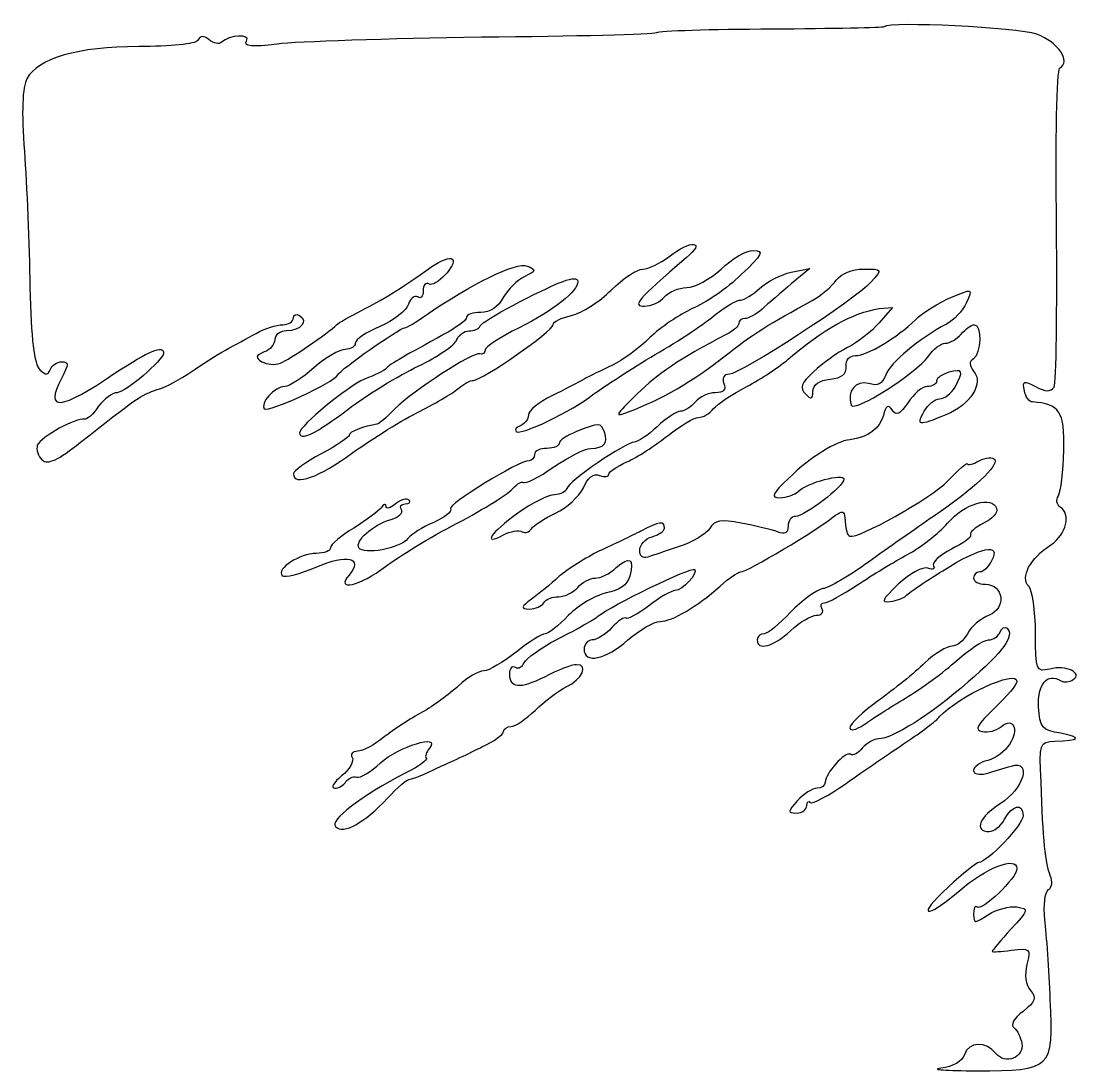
# Model space of a CAD drawing. Extents: x 0 to 69.4, y 0 to 30.3.
# Drawn here: x 63.455 to 66.437, y 8.65 to 11.598 of the extents above; entities that cross this region are included whole.
import ezdxf

# ---------------------------------------------------------------- set-up
doc = ezdxf.new("R2010")
doc.units = 0
doc.header["$MEASUREMENT"] = 0
doc.layers.get('0').update_dxf_attribs({"linetype": 'CONTINUOUS'})

msp = doc.modelspace()

# ---------------------------------------------------------------- linework, layer by layer
at = {"color": 0, "linetype": 'CONTINUOUS'}
for p, q in [((65.8767, 11.582), (65.8767, 11.582)), ((65.6163, 10.8928), (65.6683, 10.9033)), ((65.6683, 10.9033), (65.6163, 10.8599)), ((65.8628, 10.7904), (65.901, 10.7939)), ((65.901, 10.7939), (65.8628, 10.7505)), ((65.0139, 10.445), (65.0139, 10.445))]:
    msp.add_line(p, q, dxfattribs=at)
for points in [[(65.5625, 11.5751), (65.3906, 11.5751), (65.2447, 11.5699), (65.2378, 11.5647)], [(65.8767, 11.582), (65.8749, 11.5786), (65.7325, 11.5768), (65.5625, 11.5751)], [(66.3054, 11.5612), (66.2499, 11.5803), (65.894, 11.5976), (65.8767, 11.582)], [(63.9497, 11.5438), (63.9446, 11.5334), (63.8733, 11.5265), (63.7849, 11.5265)], [(63.9828, 11.5456), (63.9689, 11.5577), (63.9585, 11.5577), (63.9497, 11.5438)], [(64.0175, 11.5386), (64.0106, 11.5317), (63.9949, 11.5352), (63.9828, 11.5456)], [(64.0869, 11.5421), (64.1008, 11.5629), (64.0383, 11.5595), (64.0175, 11.5386)], [(64.1737, 11.5334), (64.1025, 11.5247), (64.0782, 11.5265), (64.0869, 11.5421)], [(64.7465, 11.5525), (64.4861, 11.549), (64.2275, 11.5404), (64.1737, 11.5334)], [(65.2378, 11.5647), (65.2292, 11.5612), (65.0087, 11.5543), (64.7465, 11.5525)], [(66.3696, 11.4657), (66.4026, 11.4848), (66.3661, 11.5386), (66.3054, 11.5612)], [(63.7849, 11.5265), (63.6131, 11.5265), (63.5019, 11.4935), (63.4707, 11.4362)], [(66.361, 11.0231), (66.3575, 11.2608), (66.3626, 11.4605), (66.3696, 11.4657)], [(63.4707, 11.4362), (63.4585, 11.4136), (63.455, 11.3424), (63.4638, 11.2313)], [(63.4638, 11.2313), (63.4707, 11.1393), (63.4776, 10.9675), (63.4793, 10.8512)], [(66.354, 10.57), (66.361, 10.5821), (66.3626, 10.7852), (66.361, 11.0231)], [(65.2725, 10.9362), (65.335, 10.9849), (65.3801, 10.9814), (65.3211, 10.9328)], [(65.4201, 10.9015), (65.4496, 10.931), (65.4896, 10.9536), (65.5104, 10.9536)], [(65.5104, 10.9536), (65.5417, 10.9536), (65.5364, 10.9432), (65.4757, 10.8859)], [(64.5921, 10.7731), (64.7153, 10.8581), (64.8456, 10.9224), (64.875, 10.9102)], [(64.665, 10.9293), (64.6806, 10.9154), (64.6164, 10.8477), (64.599, 10.8599)], [(64.6076, 10.9085), (64.6337, 10.9258), (64.6581, 10.9362), (64.665, 10.9293)], [(65.3211, 10.9328), (65.1824, 10.813), (65.1685, 10.7974), (65.2049, 10.7974)], [(65.1997, 10.9015), (65.2153, 10.9015), (65.2482, 10.9172), (65.2725, 10.9362)], [(64.4097, 10.7852), (64.4688, 10.8147), (64.5139, 10.8425), (64.6076, 10.9085)], [(64.875, 10.9102), (64.9011, 10.8998), (64.9011, 10.8963), (64.8681, 10.8807)], [(65.1111, 10.8425), (65.1442, 10.8755), (65.184, 10.9015), (65.1997, 10.9015)], [(65.3229, 10.8494), (65.3454, 10.8494), (65.3889, 10.8737), (65.4201, 10.9015)], [(65.4757, 10.8859), (65.4375, 10.8477), (65.375, 10.806), (65.3385, 10.7904)], [(65.5278, 10.8477), (65.5486, 10.8668), (65.5885, 10.8859), (65.6163, 10.8928)], [(65.7429, 10.8703), (65.7568, 10.8894), (65.7864, 10.9015), (65.8193, 10.9015)], [(65.8193, 10.9015), (65.8732, 10.9015), (65.8732, 10.9015), (65.8401, 10.8651)], [(64.599, 10.8599), (64.5903, 10.8651), (64.5833, 10.8564), (64.5833, 10.8408)], [(64.7431, 10.7418), (64.7483, 10.7557), (64.9097, 10.8425), (64.9757, 10.8668)], [(64.8681, 10.8807), (64.8472, 10.8703), (64.8212, 10.8442), (64.8074, 10.8217)], [(65.0174, 10.8668), (65.0174, 10.839), (64.9514, 10.7869), (64.8525, 10.7366)], [(64.9757, 10.8668), (65.0018, 10.8772), (65.0174, 10.8772), (65.0174, 10.8668)], [(65.8401, 10.8651), (65.795, 10.8147), (65.4739, 10.6064), (65.4426, 10.6064)], [(65.6163, 10.8599), (65.5885, 10.8356), (65.5503, 10.8043), (65.5347, 10.7887)], [(65.6753, 10.813), (65.6996, 10.8269), (65.7308, 10.8529), (65.7429, 10.8703)], [(63.4793, 10.8512), (63.4828, 10.7053), (63.4915, 10.6342), (63.5071, 10.6186)], [(64.5678, 10.8234), (64.559, 10.8286), (64.5469, 10.8182), (64.5417, 10.8026)], [(64.5833, 10.8408), (64.5833, 10.8251), (64.5764, 10.8165), (64.5678, 10.8234)], [(65, 10.7713), (65.0278, 10.7783), (65.0782, 10.8095), (65.1111, 10.8425)], [(65.2604, 10.8234), (65.2725, 10.8373), (65.3003, 10.8494), (65.3229, 10.8494)], [(65.4739, 10.8147), (65.4843, 10.8147), (65.5086, 10.8303), (65.5278, 10.8477)], [(66.0642, 10.8217), (66.1267, 10.8477), (66.1267, 10.8477), (66.1075, 10.806)], [(64.5417, 10.8026), (64.5365, 10.7852), (64.5, 10.7574), (64.4618, 10.7401)], [(64.8074, 10.8217), (64.7951, 10.7956), (64.7708, 10.78), (64.7449, 10.78)], [(65.2049, 10.7974), (65.2239, 10.7974), (65.2482, 10.8095), (65.2604, 10.8234)], [(65.4044, 10.7748), (65.4322, 10.7956), (65.4635, 10.8147), (65.4739, 10.8147)], [(65.4271, 10.655), (65.5086, 10.7192), (65.5556, 10.7487), (65.6753, 10.813)], [(65.9651, 10.7592), (65.986, 10.78), (66.0311, 10.8078), (66.0642, 10.8217)], [(66.1075, 10.806), (66.0989, 10.7852), (66.0728, 10.7574), (66.0519, 10.747)], [(64.2362, 10.7713), (64.2622, 10.7557), (64.2397, 10.7279), (64.1997, 10.7279)], [(64.2189, 10.7644), (64.2189, 10.7731), (64.2275, 10.7765), (64.2362, 10.7713)], [(64.3403, 10.7453), (64.3456, 10.7505), (64.3768, 10.7678), (64.4097, 10.7852)], [(64.5313, 10.7366), (64.5365, 10.7366), (64.5643, 10.7522), (64.5921, 10.7731)], [(64.7449, 10.78), (64.7222, 10.78), (64.7049, 10.7731), (64.7049, 10.7661)], [(64.9479, 10.7453), (64.9479, 10.754), (64.9706, 10.7644), (65, 10.7713)], [(65.3385, 10.7904), (65.3038, 10.7748), (65.25, 10.7383), (65.2188, 10.7088)], [(65.2343, 10.6619), (65.3021, 10.7001), (65.3785, 10.7522), (65.4044, 10.7748)], [(65.5347, 10.7887), (65.5174, 10.7748), (65.4965, 10.7626), (65.4861, 10.7626)], [(65.6076, 10.6481), (65.7047, 10.7314), (65.7899, 10.78), (65.8628, 10.7904)], [(64.1147, 10.721), (64.139, 10.7349), (64.1719, 10.7453), (64.1893, 10.7453)], [(64.1824, 10.6377), (64.2067, 10.6464), (64.316, 10.721), (64.3403, 10.7453)], [(64.1893, 10.7453), (64.205, 10.7453), (64.2189, 10.754), (64.2189, 10.7644)], [(64.4618, 10.7401), (64.4236, 10.7244), (64.3924, 10.7036), (64.3924, 10.6932)], [(64.7049, 10.7661), (64.7049, 10.7574), (64.6754, 10.7366), (64.6407, 10.7175)], [(64.7118, 10.7279), (64.7257, 10.7279), (64.7396, 10.7331), (64.7431, 10.7418)], [(64.724, 10.5891), (64.7483, 10.5891), (64.9479, 10.7279), (64.9479, 10.7453)], [(65.4688, 10.7487), (65.4688, 10.7418), (65.4549, 10.7279), (65.4357, 10.7192)], [(65.4861, 10.7626), (65.4774, 10.7626), (65.4688, 10.7574), (65.4688, 10.7487)], [(65.8628, 10.7505), (65.8419, 10.7262), (65.8019, 10.6949), (65.7742, 10.681)], [(65.7968, 10.6585), (65.8297, 10.6585), (65.9131, 10.7088), (65.9651, 10.7592)], [(66.0519, 10.747), (65.9756, 10.7071), (65.894, 10.6377), (65.8818, 10.6047)], [(66.0936, 10.7192), (66.1058, 10.7331), (66.1214, 10.7453), (66.1301, 10.7453)], [(66.1301, 10.7453), (66.1526, 10.7453), (66.1492, 10.6637), (66.1283, 10.6498)], [(64.0279, 10.6741), (64.0522, 10.6862), (64.0904, 10.7088), (64.1147, 10.721)], [(64.1997, 10.7279), (64.1824, 10.7279), (64.1668, 10.7175), (64.1668, 10.7036)], [(64.3438, 10.6047), (64.349, 10.6186), (64.5174, 10.7366), (64.5313, 10.7366)], [(64.6407, 10.7175), (64.5382, 10.6619), (64.4879, 10.6342), (64.4792, 10.6221)], [(64.6771, 10.7019), (64.6824, 10.7158), (64.6979, 10.7279), (64.7118, 10.7279)], [(64.8525, 10.7366), (64.8004, 10.7106), (64.7569, 10.6828), (64.7569, 10.6741)], [(65.2188, 10.7088), (65.1893, 10.6793), (65.1424, 10.6446), (65.1129, 10.6308)], [(65.4357, 10.7192), (65.2951, 10.6446), (65.2447, 10.6099), (65.184, 10.5509)], [(66.0485, 10.6932), (66.0624, 10.6932), (66.0815, 10.7053), (66.0936, 10.7192)], [(63.7189, 10.6099), (63.8143, 10.6724), (63.8543, 10.6897), (63.8543, 10.6654)], [(64.1668, 10.7036), (64.1668, 10.6897), (64.1529, 10.6741), (64.1372, 10.6689)], [(64.3924, 10.6932), (64.3924, 10.6845), (64.3803, 10.6758), (64.3646, 10.6758)], [(64.5694, 10.629), (64.6233, 10.655), (64.6719, 10.688), (64.6771, 10.7019)], [(65.7742, 10.681), (65.7464, 10.6672), (65.7031, 10.636), (65.6788, 10.6134)], [(66.0017, 10.6567), (66.0156, 10.6776), (66.0364, 10.6932), (66.0485, 10.6932)], [(63.8543, 10.6654), (63.8543, 10.6464), (63.7467, 10.5544), (63.7242, 10.5544)], [(63.9324, 10.6134), (63.9601, 10.6325), (64.0036, 10.6602), (64.0279, 10.6741)], [(64.1372, 10.6689), (64.1129, 10.6585), (64.1112, 10.6533), (64.1303, 10.6412)], [(64.3646, 10.6758), (64.349, 10.6758), (64.309, 10.6533), (64.2761, 10.6238)], [(64.7431, 10.6637), (64.7222, 10.6689), (64.5574, 10.5613), (64.5035, 10.5092)], [(64.7569, 10.6741), (64.7569, 10.6654), (64.75, 10.6602), (64.7431, 10.6637)], [(65.0625, 10.5509), (65.0903, 10.5717), (65.1685, 10.6221), (65.2343, 10.6619)], [(65.1597, 10.5005), (65.2517, 10.5353), (65.3419, 10.5873), (65.4271, 10.655)], [(65.4913, 10.5717), (65.5313, 10.5926), (65.5833, 10.6273), (65.6076, 10.6481)], [(65.7707, 10.629), (65.769, 10.6464), (65.7794, 10.6585), (65.7968, 10.6585)], [(65.7846, 10.5196), (65.7915, 10.4971), (65.9669, 10.6082), (66.0017, 10.6567)], [(66.1283, 10.6498), (66.1144, 10.6412), (66.1163, 10.6308), (66.1283, 10.6151)], [(63.5071, 10.6186), (63.5244, 10.603), (63.5297, 10.603), (63.5367, 10.6203)], [(63.5367, 10.6203), (63.5418, 10.6308), (63.5557, 10.6412), (63.5679, 10.6412)], [(63.5679, 10.6412), (63.5888, 10.6412), (63.5888, 10.6342), (63.5679, 10.5943)], [(64.1303, 10.6412), (64.1442, 10.6342), (64.1668, 10.6308), (64.1824, 10.6377)], [(64.2761, 10.6238), (64.2449, 10.596), (64.2067, 10.5717), (64.1946, 10.5717)], [(64.3715, 10.5075), (64.4254, 10.5474), (64.5139, 10.603), (64.5694, 10.629)], [(64.4792, 10.6221), (64.474, 10.6169), (64.4479, 10.603), (64.4185, 10.5926)], [(65.1129, 10.6308), (65.0851, 10.6186), (65.0486, 10.5995), (65.0347, 10.5926)], [(65.7256, 10.5926), (65.7586, 10.596), (65.7725, 10.6064), (65.7707, 10.629)], [(66.0763, 10.57), (66.1006, 10.6169), (66.0989, 10.6221), (66.0589, 10.6117)], [(63.5679, 10.5943), (63.5193, 10.5005), (63.5644, 10.504), (63.7189, 10.6099)], [(63.8369, 10.563), (63.8612, 10.57), (63.9029, 10.5926), (63.9324, 10.6134)], [(64.1372, 10.5092), (64.1476, 10.4971), (64.3351, 10.5839), (64.3438, 10.6047)], [(64.4185, 10.5926), (64.3699, 10.5717), (64.2362, 10.4606), (64.2362, 10.4415)], [(64.684, 10.5683), (64.6962, 10.5787), (64.7153, 10.5891), (64.724, 10.5891)], [(65.0347, 10.5926), (65.0208, 10.5839), (64.9792, 10.563), (64.9444, 10.5457)], [(65.4426, 10.6064), (65.4271, 10.6064), (65.4218, 10.596), (65.4271, 10.5804)], [(65.6788, 10.6134), (65.644, 10.5804), (65.6389, 10.5683), (65.6563, 10.5509)], [(65.6771, 10.5578), (65.6771, 10.5769), (65.6943, 10.5891), (65.7256, 10.5926)], [(65.8332, 10.5804), (65.7985, 10.5908), (65.7707, 10.5578), (65.7846, 10.5196)], [(65.8818, 10.6047), (65.8714, 10.5787), (65.8593, 10.5717), (65.8332, 10.5804)], [(66.0589, 10.6117), (66.0399, 10.6064), (66.0242, 10.596), (66.0242, 10.5873)], [(66.1283, 10.6151), (66.1578, 10.5804), (66.1197, 10.5214), (66.0503, 10.4919)], [(66.2707, 10.5596), (66.2654, 10.5873), (66.2689, 10.5891), (66.3019, 10.5717)], [(63.6217, 10.4155), (63.771, 10.5335), (63.7918, 10.5492), (63.8369, 10.563)], [(64.1946, 10.5717), (64.1668, 10.5717), (64.1233, 10.5231), (64.1372, 10.5092)], [(64.5747, 10.5023), (64.6215, 10.5266), (64.6719, 10.5561), (64.684, 10.5683)], [(65.3975, 10.5092), (65.4097, 10.5231), (65.4514, 10.5509), (65.4913, 10.5717)], [(65.4271, 10.5804), (65.434, 10.563), (65.4271, 10.5544), (65.4028, 10.5544)], [(65.6563, 10.5509), (65.6718, 10.5353), (65.6771, 10.5353), (65.6771, 10.5578)], [(65.9982, 10.5717), (65.9843, 10.5717), (65.96, 10.5509), (65.9443, 10.5266)], [(66.0242, 10.5873), (66.0242, 10.5787), (66.0121, 10.5717), (65.9982, 10.5717)], [(66.0329, 10.537), (66.0468, 10.537), (66.0658, 10.5526), (66.0763, 10.57)], [(66.2932, 10.5283), (66.2846, 10.5283), (66.2742, 10.5422), (66.2707, 10.5596)], [(66.3019, 10.5717), (66.3314, 10.5561), (66.3436, 10.5561), (66.354, 10.57)], [(63.7242, 10.5544), (63.7103, 10.5544), (63.6876, 10.537), (63.6721, 10.5162)], [(64.8438, 10.445), (64.856, 10.4328), (65.0018, 10.5023), (65.0625, 10.5509)], [(64.9444, 10.5457), (64.9081, 10.5283), (64.8785, 10.504), (64.8785, 10.4919)], [(65.184, 10.5509), (65.1215, 10.4901), (65.1181, 10.4849), (65.1597, 10.5005)], [(65.3472, 10.5283), (65.335, 10.5144), (65.316, 10.5023), (65.3056, 10.5023)], [(65.4028, 10.5544), (65.3836, 10.5544), (65.3593, 10.5422), (65.3472, 10.5283)], [(65.9894, 10.5023), (65.9999, 10.5214), (66.019, 10.537), (66.0329, 10.537)], [(66.3818, 10.3929), (66.3835, 10.5023), (66.3696, 10.5231), (66.2932, 10.5283)], [(63.6721, 10.5162), (63.6582, 10.4936), (63.639, 10.478), (63.6321, 10.4797)], [(64.2362, 10.4415), (64.2362, 10.4172), (64.2831, 10.4398), (64.3715, 10.5075)], [(64.3854, 10.386), (64.4428, 10.4259), (64.5261, 10.4797), (64.5747, 10.5023)], [(64.5035, 10.5092), (64.481, 10.4849), (64.4583, 10.4658), (64.4532, 10.4658)], [(65.3056, 10.5023), (65.2951, 10.5023), (65.2656, 10.4832), (65.2396, 10.4589)], [(65.3558, 10.4849), (65.3681, 10.4849), (65.3871, 10.4953), (65.3975, 10.5092)], [(65.8992, 10.5058), (65.8888, 10.5231), (65.8818, 10.5179), (65.8749, 10.4901)], [(65.9443, 10.5266), (65.9218, 10.4936), (65.9114, 10.4884), (65.8992, 10.5058)], [(66.0503, 10.4919), (65.9721, 10.4606), (65.9669, 10.4606), (65.9894, 10.5023)], [(63.6321, 10.4797), (63.6096, 10.4849), (63.5106, 10.4311), (63.5001, 10.4068)], [(64.8785, 10.4919), (64.8785, 10.4797), (64.8681, 10.4676), (64.8576, 10.4623)], [(65.0921, 10.4433), (65.0817, 10.471), (65.0782, 10.471), (65.0139, 10.445)], [(65.2708, 10.4346), (65.3056, 10.4623), (65.3438, 10.4849), (65.3558, 10.4849)], [(65.8749, 10.4901), (65.8644, 10.4537), (65.8332, 10.4294), (65.7811, 10.4224)], [(64.4532, 10.4658), (64.4185, 10.4606), (64.375, 10.445), (64.375, 10.4346)], [(64.8576, 10.4623), (64.8456, 10.4589), (64.8386, 10.4502), (64.8438, 10.445)], [(65.0139, 10.445), (64.9861, 10.4346), (64.9653, 10.4207), (64.9653, 10.412)], [(65.0539, 10.3981), (65.0903, 10.3981), (65.1042, 10.4137), (65.0921, 10.4433)], [(65.2396, 10.4589), (65.2135, 10.4346), (65.1858, 10.4155), (65.1754, 10.4155)], [(63.514, 10.3651), (63.5297, 10.3512), (63.5592, 10.3651), (63.6217, 10.4155)], [(64.375, 10.4346), (64.375, 10.4294), (64.3403, 10.4051), (64.2969, 10.3825)], [(64.9653, 10.412), (64.9653, 10.4051), (64.9497, 10.3981), (64.9306, 10.3981)], [(65.1754, 10.4155), (65.1528, 10.4155), (64.9914, 10.3061), (64.9861, 10.2853)], [(65.1546, 10.3599), (65.1824, 10.3721), (65.2343, 10.4051), (65.2708, 10.4346)], [(65.7811, 10.4224), (65.7394, 10.4172), (65.6736, 10.3755), (65.6093, 10.3148)], [(63.5001, 10.4068), (63.4967, 10.3946), (63.5019, 10.3755), (63.514, 10.3651)], [(64.2189, 10.3269), (64.2189, 10.2905), (64.2917, 10.3165), (64.3854, 10.386)], [(64.2969, 10.3825), (64.2536, 10.3599), (64.2189, 10.3339), (64.2189, 10.3269)], [(64.8958, 10.3808), (64.8958, 10.3721), (64.8889, 10.3634), (64.8803, 10.3634)], [(64.9306, 10.3981), (64.9115, 10.3981), (64.8958, 10.3912), (64.8958, 10.3808)], [(64.9497, 10.346), (64.9914, 10.3738), (65.0382, 10.3981), (65.0539, 10.3981)], [(66.3661, 10.2644), (66.3731, 10.2766), (66.38, 10.3339), (66.3818, 10.3929)], [(64.8803, 10.3634), (64.8507, 10.3634), (64.6511, 10.2401), (64.6597, 10.228)], [(65.1042, 10.3252), (65.1042, 10.3321), (65.1268, 10.3478), (65.1546, 10.3599)], [(66.1874, 10.3669), (66.1978, 10.3478), (66.1318, 10.287), (66.0156, 10.2071)], [(66.0554, 10.3061), (66.085, 10.3373), (66.111, 10.3599), (66.111, 10.3547)], [(66.111, 10.3547), (66.111, 10.3495), (66.1267, 10.353), (66.144, 10.3634)], [(66.144, 10.3634), (66.1631, 10.3721), (66.1821, 10.3738), (66.1874, 10.3669)], [(64.8646, 10.3026), (64.8699, 10.2974), (64.9081, 10.3165), (64.9497, 10.346)], [(65.0331, 10.287), (65.0451, 10.3165), (65.0625, 10.3287), (65.0782, 10.3217)], [(65.0782, 10.3217), (65.0921, 10.3165), (65.1042, 10.3183), (65.1042, 10.3252)], [(65.6354, 10.2766), (65.6614, 10.3026), (65.7638, 10.3287), (65.7638, 10.3113)], [(64.8368, 10.287), (64.8472, 10.2992), (64.8594, 10.3061), (64.8646, 10.3026)], [(65.6093, 10.3148), (65.5625, 10.2696), (65.5572, 10.2592), (65.585, 10.2592)], [(65.7638, 10.3113), (65.7638, 10.2905), (65.6544, 10.2071), (65.6285, 10.2071)], [(65.7811, 10.1516), (65.8038, 10.143), (66.0051, 10.2558), (66.0554, 10.3061)], [(64.6789, 10.188), (64.7553, 10.228), (64.8264, 10.2731), (64.8368, 10.287)], [(64.9514, 10.2679), (64.9358, 10.2679), (64.8889, 10.2453), (64.849, 10.2158)], [(64.9861, 10.2853), (64.9844, 10.2766), (64.9688, 10.2679), (64.9514, 10.2679)], [(64.9549, 10.2158), (64.9861, 10.2314), (65.0208, 10.2627), (65.0331, 10.287)], [(65.585, 10.2592), (65.6024, 10.2592), (65.6267, 10.2679), (65.6354, 10.2766)], [(66.0554, 10.188), (66.104, 10.2436), (66.1804, 10.2662), (66.1925, 10.2297)], [(66.3714, 10.2332), (66.361, 10.2401), (66.3592, 10.254), (66.3661, 10.2644)], [(64.4653, 10.2314), (64.4583, 10.2228), (64.4236, 10.1967), (64.3889, 10.1742)], [(64.4792, 10.2349), (64.4792, 10.2436), (64.4722, 10.2419), (64.4653, 10.2314)], [(64.5053, 10.2419), (64.4914, 10.2297), (64.4792, 10.2262), (64.4792, 10.2349)], [(64.5435, 10.2523), (64.5365, 10.2592), (64.5208, 10.254), (64.5053, 10.2419)], [(64.5226, 10.2262), (64.5157, 10.2349), (64.5208, 10.2419), (64.5331, 10.2419)], [(64.5331, 10.2419), (64.5451, 10.2419), (64.5486, 10.2471), (64.5435, 10.2523)], [(66.1925, 10.2297), (66.1978, 10.2176), (66.1804, 10.1985), (66.1561, 10.188)], [(66.3453, 10.1273), (66.3888, 10.1568), (66.4026, 10.2141), (66.3714, 10.2332)], [(64.4931, 10.1985), (64.5139, 10.2037), (64.5278, 10.2176), (64.5226, 10.2262)], [(64.6597, 10.228), (64.665, 10.221), (64.6424, 10.2037), (64.6129, 10.1898)], [(64.849, 10.2158), (64.7726, 10.1621), (64.7465, 10.1221), (64.809, 10.1551)], [(64.8872, 10.1725), (64.8924, 10.1811), (64.9236, 10.2019), (64.9549, 10.2158)], [(65.4739, 10.0509), (65.4931, 10.0509), (65.6892, 10.169), (65.7343, 10.2054)], [(65.6285, 10.2071), (65.6163, 10.2071), (65.6076, 10.195), (65.6076, 10.1794)], [(65.7343, 10.2054), (65.7533, 10.221), (65.7638, 10.2228), (65.7656, 10.2106)], [(65.7656, 10.2106), (65.7707, 10.1621), (65.7725, 10.1551), (65.7811, 10.1516)], [(66.0156, 10.2071), (65.9686, 10.1742), (65.8853, 10.1169), (65.8332, 10.0787)], [(64.3889, 10.1742), (64.3525, 10.1534), (64.3229, 10.1273), (64.3229, 10.1187)], [(64.4028, 10.1187), (64.3907, 10.1378), (64.441, 10.1828), (64.4931, 10.1985)], [(64.4775, 10.0666), (64.5122, 10.0926), (64.6025, 10.1482), (64.6789, 10.188)], [(64.6129, 10.1898), (64.5817, 10.1776), (64.5504, 10.1568), (64.54, 10.1447)], [(64.8611, 10.1638), (64.8699, 10.1586), (64.8803, 10.1621), (64.8872, 10.1725)], [(65.2604, 10.1742), (65.2604, 10.195), (65.2465, 10.1933), (65.1944, 10.1655)], [(65.2257, 10.1499), (65.2447, 10.1551), (65.2604, 10.1655), (65.2604, 10.1742)], [(65.3871, 10.1725), (65.3767, 10.1568), (65.3385, 10.1343), (65.3021, 10.1221)], [(65.4757, 10.188), (65.4183, 10.1985), (65.401, 10.1967), (65.3871, 10.1725)], [(65.5781, 10.1638), (65.5607, 10.169), (65.5156, 10.1811), (65.4757, 10.188)], [(65.6076, 10.1794), (65.6076, 10.1603), (65.5989, 10.1551), (65.5781, 10.1638)], [(65.9426, 10.0996), (65.9774, 10.1187), (66.0294, 10.1586), (66.0554, 10.188)], [(66.1561, 10.188), (66.1318, 10.1759), (66.1163, 10.1621), (66.1197, 10.1551)], [(64.54, 10.1447), (64.5192, 10.1169), (64.415, 10.0978), (64.4028, 10.1187)], [(64.809, 10.1551), (64.8282, 10.1655), (64.8525, 10.169), (64.8611, 10.1638)], [(65.1944, 10.1655), (65.1685, 10.1534), (65.1164, 10.1273), (65.0782, 10.11)], [(65.191, 10.1117), (65.191, 10.1273), (65.2067, 10.1447), (65.2257, 10.1499)], [(66.1197, 10.1551), (66.1232, 10.1482), (66.0989, 10.1308), (66.0658, 10.1152)], [(64.3229, 10.1187), (64.3229, 10.11), (64.3056, 10.103), (64.2831, 10.103)], [(65.2135, 10.0926), (65.1997, 10.0874), (65.191, 10.0961), (65.191, 10.1117)], [(65.3021, 10.1221), (65.2639, 10.11), (65.2239, 10.0961), (65.2135, 10.0926)], [(66.0658, 10.1152), (66.0329, 10.0978), (66.0103, 10.077), (66.0156, 10.0683)], [(66.0415, 10.0544), (66.1492, 10.1221), (66.2064, 10.1343), (66.1786, 10.0822)], [(66.2828, 10.011), (66.2585, 10.0353), (66.2862, 10.0891), (66.3453, 10.1273)], [(64.2831, 10.103), (64.2362, 10.103), (64.1703, 10.0596), (64.1876, 10.0405)], [(64.2831, 10.0648), (64.3699, 10.103), (64.4167, 10.0909), (64.375, 10.0423)], [(65.0782, 10.11), (65.04, 10.0909), (64.9896, 10.0596), (64.9653, 10.0388)], [(65.125, 10.0631), (65.1632, 10.0961), (65.1754, 10.0891), (65.1632, 10.0388)], [(65.8019, 10.0145), (65.8436, 10.0423), (65.9061, 10.0805), (65.9426, 10.0996)], [(66.1786, 10.0822), (66.17, 10.0648), (66.1544, 10.0509), (66.1457, 10.0509)], [(64.1876, 10.0405), (64.1946, 10.0336), (64.2379, 10.0457), (64.2831, 10.0648)], [(64.375, 10.0423), (64.3351, 9.99539), (64.4063, 10.011), (64.4775, 10.0666)], [(65.066, 10.0336), (65.0799, 10.0336), (65.1076, 10.0457), (65.125, 10.0631)], [(65.0729, 9.92594), (65.1111, 9.95719), (65.3368, 10.0666), (65.3454, 10.0579)], [(65.3454, 10.0579), (65.3558, 10.0475), (65.3107, 9.99886), (65.2899, 9.99886)], [(65.4167, 10.011), (65.441, 10.0336), (65.4669, 10.0509), (65.4739, 10.0509)], [(65.8332, 10.0787), (65.7811, 10.0405), (65.7221, 10.0058), (65.7047, 10.0041)], [(65.9999, 10.0614), (65.986, 10.0666), (65.9496, 10.0475), (65.9165, 10.0162)], [(65.9374, 9.98324), (65.9426, 9.99018), (65.9894, 10.0214), (66.0415, 10.0544)], [(66.0156, 10.0683), (66.0207, 10.0596), (66.0156, 10.0562), (65.9999, 10.0614)], [(66.1457, 10.0509), (66.1353, 10.0509), (66.1283, 10.044), (66.1283, 10.0336)], [(64.9653, 10.0388), (64.941, 10.0162), (64.9063, 9.98844), (64.8872, 9.97456)], [(65.0174, 10.0075), (65.0296, 10.0214), (65.0504, 10.0336), (65.066, 10.0336)], [(65.1632, 10.0388), (65.1563, 10.0145), (65.1337, 9.99886), (65.0972, 9.99192)], [(66.1283, 10.0336), (66.1283, 10.0249), (66.1422, 10.0162), (66.1612, 10.0162)], [(64.9636, 9.9815), (64.981, 9.9815), (65.0053, 9.99365), (65.0174, 10.0075)], [(65.0972, 9.99192), (65.066, 9.98497), (65.0192, 9.95719), (64.9914, 9.92942)], [(65.2899, 9.99886), (65.2813, 9.99886), (65.2465, 9.97976), (65.2169, 9.95546)], [(65.2482, 9.91206), (65.2829, 9.91206), (65.3524, 9.95372), (65.4167, 10.011)], [(65.7047, 10.0041), (65.6874, 10.0006), (65.6458, 9.97108), (65.6146, 9.9381)], [(65.71, 9.96414), (65.7186, 9.96414), (65.7603, 9.98671), (65.8019, 10.0145)], [(65.9165, 10.0162), (65.8714, 9.97282), (65.8663, 9.96414), (65.894, 9.96761)], [(66.1612, 10.0162), (66.2133, 10.0162), (66.2203, 9.94851), (66.1717, 9.92942)], [(66.3019, 9.88081), (66.3019, 9.94157), (66.2932, 10.0006), (66.2828, 10.011)], [(64.8872, 9.97456), (64.8576, 9.95199), (64.856, 9.94851), (64.8819, 9.94678)], [(64.8819, 9.94678), (64.8976, 9.94678), (64.9167, 9.95546), (64.9219, 9.96414)], [(64.9219, 9.96414), (64.9271, 9.97456), (64.9462, 9.9815), (64.9636, 9.9815)], [(65.7031, 9.94678), (65.6978, 9.95719), (65.6996, 9.96414), (65.71, 9.96414)], [(65.894, 9.96761), (65.9131, 9.97108), (65.9322, 9.97803), (65.9374, 9.98324)], [(65.2169, 9.95546), (65.1858, 9.93289), (65.1563, 9.91726), (65.1528, 9.92074)], [(65.6146, 9.9381), (65.5833, 9.90511), (65.5503, 9.87733), (65.5399, 9.87733)], [(65.6874, 9.92942), (65.7013, 9.92942), (65.7082, 9.9381), (65.7031, 9.94678)], [(64.9914, 9.92942), (64.9636, 9.8999), (64.934, 9.87733), (64.9254, 9.87733)], [(64.9583, 9.86171), (65.0053, 9.88428), (65.0556, 9.91379), (65.0729, 9.92594)], [(65.1528, 9.92074), (65.1476, 9.92594), (65.1303, 9.91379), (65.1129, 9.89469)], [(65.1581, 9.85997), (65.191, 9.88775), (65.2308, 9.91206), (65.2482, 9.91206)], [(65.6146, 9.88601), (65.6406, 9.91032), (65.6736, 9.92942), (65.6874, 9.92942)], [(66.1717, 9.92942), (66.1492, 9.92074), (66.1214, 9.89817), (66.111, 9.87733)], [(64.9254, 9.87733), (64.9167, 9.87733), (64.8803, 9.85476), (64.8438, 9.82525)], [(65.1129, 9.89469), (65.0956, 9.8756), (65.0712, 9.85997), (65.0574, 9.85997)], [(65.5208, 9.85997), (65.5208, 9.82872), (65.566, 9.84088), (65.6146, 9.88601)], [(65.5399, 9.87733), (65.5294, 9.87733), (65.5208, 9.87039), (65.5208, 9.85997)], [(66.111, 9.87733), (66.1006, 9.85824), (66.0815, 9.84261), (66.0676, 9.84261)], [(66.2221, 9.89296), (66.2446, 9.87213), (66.2117, 9.82699), (66.1128, 9.74192)], [(66.17, 9.85997), (66.1839, 9.85997), (66.1978, 9.87039), (66.2029, 9.88254)], [(66.2029, 9.88254), (66.2064, 9.89296), (66.2151, 9.89817), (66.2221, 9.89296)], [(66.3418, 9.77838), (66.3036, 9.76969), (66.3019, 9.77317), (66.3019, 9.88081)], [(64.8664, 9.79574), (64.8715, 9.80789), (64.9132, 9.8374), (64.9583, 9.86171)], [(65.0574, 9.85997), (65.0451, 9.85997), (65.0347, 9.84782), (65.0347, 9.83393)], [(65.0347, 9.83393), (65.0347, 9.79226), (65.0956, 9.80442), (65.1581, 9.85997)], [(66.0676, 9.84261), (66.0538, 9.84261), (66.019, 9.82178), (65.9913, 9.79574)], [(66.0815, 9.80268), (66.1163, 9.83393), (66.1561, 9.85997), (66.17, 9.85997)], [(64.8438, 9.82525), (64.8074, 9.79747), (64.7674, 9.77317), (64.7535, 9.77317)], [(64.8264, 9.76622), (64.8264, 9.78011), (64.8333, 9.78879), (64.8421, 9.78358)], [(64.8421, 9.78358), (64.8507, 9.77838), (64.8611, 9.78358), (64.8664, 9.79574)], [(65.0139, 9.79053), (65, 9.79053), (64.9601, 9.7749), (64.9236, 9.75581)], [(64.9844, 9.72803), (65.0296, 9.7506), (65.0486, 9.79053), (65.0139, 9.79053)], [(65.9913, 9.79574), (65.9635, 9.76796), (65.9044, 9.72108), (65.861, 9.68989)], [(65.9374, 9.69683), (65.9808, 9.72282), (66.045, 9.76969), (66.0815, 9.80268)], [(66.4078, 9.74886), (66.4374, 9.76622), (66.3869, 9.79053), (66.3418, 9.77838)], [(64.7535, 9.77317), (64.7379, 9.77317), (64.7067, 9.75407), (64.6824, 9.7315)], [(64.9236, 9.75581), (64.8525, 9.72108), (64.8264, 9.72282), (64.8264, 9.76622)], [(66.0329, 9.64475), (66.085, 9.70204), (66.2499, 9.77838), (66.2499, 9.74365)], [(66.3106, 9.67253), (66.3071, 9.73497), (66.3349, 9.76969), (66.3731, 9.74539)], [(64.6824, 9.7315), (64.6563, 9.70719), (64.6111, 9.67426), (64.5799, 9.6569)], [(64.8976, 9.66211), (64.9236, 9.68815), (64.9636, 9.71761), (64.9844, 9.72803)], [(66.1128, 9.74192), (66.0068, 9.64996), (65.901, 9.58225), (65.861, 9.58225)], [(66.2499, 9.74365), (66.2499, 9.73497), (66.2221, 9.70204), (66.1874, 9.66906)], [(66.3731, 9.74539), (66.3818, 9.74018), (66.3974, 9.74192), (66.4078, 9.74886)], [(65.8211, 9.62218), (65.8419, 9.63781), (65.894, 9.67079), (65.9374, 9.69683)], [(65.861, 9.68989), (65.8176, 9.65864), (65.7811, 9.62392), (65.7811, 9.6135)], [(66.1874, 9.66906), (66.1371, 9.62218), (66.1301, 9.60656), (66.1526, 9.60308)], [(66.3731, 9.59788), (66.321, 9.60656), (66.314, 9.6135), (66.3106, 9.67253)], [(64.5799, 9.6569), (64.5486, 9.63954), (64.5, 9.60829), (64.474, 9.58746)], [(64.8299, 9.61697), (64.8421, 9.61697), (64.8715, 9.63781), (64.8976, 9.66211)], [(65.9374, 9.57183), (65.9808, 9.60135), (66.0242, 9.6326), (66.0329, 9.64475)], [(66.2064, 9.61697), (66.2394, 9.64475), (66.2568, 9.61003), (66.229, 9.56663)], [(64.809, 9.60308), (64.809, 9.61003), (64.8178, 9.61697), (64.8299, 9.61697)], [(65.7811, 9.6135), (65.7811, 9.60308), (65.7968, 9.60656), (65.8211, 9.62218)], [(66.1526, 9.60308), (66.1682, 9.59961), (66.1925, 9.60482), (66.2064, 9.61697)], [(64.474, 9.58746), (64.4462, 9.56489), (64.4132, 9.54753), (64.3993, 9.54753)], [(64.4636, 9.51454), (64.5139, 9.56142), (64.6354, 9.59788), (64.6007, 9.55621)], [(64.7483, 9.55968), (64.7813, 9.57531), (64.809, 9.5944), (64.809, 9.60308)], [(65.861, 9.58225), (65.8489, 9.58225), (65.8281, 9.5701), (65.8158, 9.55621)], [(66.3175, 9.46072), (66.3124, 9.5701), (66.314, 9.57357), (66.3557, 9.57531)], [(66.3557, 9.57531), (66.4286, 9.57878), (66.4339, 9.58572), (66.3731, 9.59788)], [(64.3993, 9.54753), (64.3837, 9.54753), (64.3785, 9.53885), (64.3837, 9.53017)], [(64.6007, 9.55621), (64.5921, 9.54406), (64.5868, 9.5319), (64.5921, 9.52843)], [(64.6233, 9.50065), (64.6581, 9.51628), (64.7153, 9.54232), (64.7483, 9.55968)], [(65.7829, 9.53885), (65.7672, 9.54753), (65.7117, 9.48503), (65.7117, 9.46072)], [(65.7707, 9.45725), (65.8193, 9.49197), (65.894, 9.54232), (65.9374, 9.57183)], [(65.8158, 9.55621), (65.8038, 9.54232), (65.7899, 9.53364), (65.7829, 9.53885)], [(66.229, 9.56663), (66.2168, 9.54753), (66.1908, 9.52843), (66.1682, 9.52149)], [(64.3837, 9.53017), (64.3907, 9.51975), (64.3768, 9.49718), (64.3542, 9.47808)], [(64.3958, 9.47461), (64.4063, 9.47114), (64.4358, 9.4885), (64.4636, 9.51454)], [(64.5921, 9.52843), (64.5956, 9.52322), (64.5712, 9.50413), (64.5347, 9.48676)], [(66.1682, 9.52149), (66.1457, 9.51628), (66.1283, 9.50413), (66.1283, 9.49371)], [(66.2342, 9.50586), (66.2932, 9.52322), (66.2689, 9.44163), (66.2029, 9.39996)], [(64.5347, 9.48676), (64.4081, 9.42079), (64.3194, 9.35308), (64.3368, 9.33572)], [(64.5469, 9.4694), (64.5539, 9.4694), (64.5886, 9.48329), (64.6233, 9.50065)], [(66.1283, 9.49371), (66.1283, 9.48329), (66.144, 9.47982), (66.1631, 9.48503)], [(66.1631, 9.48503), (66.1821, 9.49024), (66.2133, 9.50065), (66.2342, 9.50586)], [(64.3542, 9.47808), (64.3317, 9.45899), (64.3229, 9.4451), (64.3351, 9.44336)], [(64.3351, 9.44336), (64.3456, 9.44336), (64.3611, 9.45204), (64.3664, 9.46246)], [(64.3664, 9.46246), (64.3733, 9.47114), (64.3854, 9.47808), (64.3958, 9.47461)], [(64.4826, 9.41558), (64.5104, 9.4451), (64.5382, 9.4694), (64.5469, 9.4694)], [(65.6701, 9.40343), (65.6753, 9.39822), (65.7204, 9.42253), (65.7707, 9.45725)], [(65.7117, 9.46072), (65.7117, 9.45031), (65.7013, 9.44336), (65.6892, 9.44336)], [(66.3436, 9.19863), (66.3297, 9.22988), (66.3228, 9.29926), (66.3175, 9.46072)], [(65.6892, 9.44336), (65.6753, 9.44336), (65.651, 9.42774), (65.6336, 9.40864)], [(64.3368, 9.33572), (64.3594, 9.31315), (64.4185, 9.34614), (64.4826, 9.41558)], [(65.6336, 9.40864), (65.6058, 9.37739), (65.6058, 9.37392), (65.6301, 9.37392)], [(65.6301, 9.37392), (65.6475, 9.37392), (65.6597, 9.3826), (65.6597, 9.39475)], [(65.6597, 9.39475), (65.6597, 9.40517), (65.6649, 9.41038), (65.6701, 9.40343)], [(66.2029, 9.39996), (66.144, 9.3635), (66.1283, 9.32183), (66.1717, 9.32183)], [(66.2151, 9.35656), (66.236, 9.39649), (66.2672, 9.40343), (66.2672, 9.36697)], [(66.2672, 9.36697), (66.2672, 9.34093), (66.1665, 9.23503), (66.1422, 9.23503)], [(66.1717, 9.32183), (66.1856, 9.32183), (66.2047, 9.33746), (66.2151, 9.35656)], [(66.0885, 9.15522), (66.1631, 9.22119), (66.2499, 9.25413), (66.2499, 9.21772)], [(66.1422, 9.23503), (66.1371, 9.23503), (66.0971, 9.20383), (66.0572, 9.16564)], [(66.2499, 9.21772), (66.2499, 9.19168), (66.151, 9.09619), (66.1371, 9.11008)], [(66.3383, 9.15869), (66.3487, 9.1639), (66.3506, 9.18126), (66.3436, 9.19863)], [(66.0572, 9.16564), (65.9651, 9.08057), (65.9913, 9.07363), (66.0885, 9.15522)], [(66.3279, 9.07363), (66.3244, 9.11529), (66.3279, 9.15175), (66.3383, 9.15869)], [(66.1371, 9.11008), (66.1318, 9.11529), (66.1283, 9.10661), (66.1283, 9.08925)], [(66.17, 9.08925), (66.1943, 9.10314), (66.229, 9.11356), (66.2499, 9.11008)], [(66.2499, 9.11008), (66.2846, 9.10488), (66.2828, 9.1014), (66.2325, 9.04758)], [(66.1283, 9.08925), (66.1283, 9.06321), (66.1318, 9.06321), (66.17, 9.08925)], [(66.3436, 8.84967), (66.3401, 8.933), (66.3332, 9.03369), (66.3279, 9.07363)], [(66.2325, 9.04758), (66.2047, 9.01633), (66.1804, 8.98856), (66.1804, 8.98508)], [(66.1804, 8.98508), (66.1804, 8.98335), (66.2047, 8.98508), (66.2342, 8.98856)], [(66.2342, 8.98856), (66.2862, 8.9955), (66.2897, 8.99376), (66.2776, 8.94863)], [(66.2776, 8.94863), (66.2707, 8.92085), (66.2742, 8.89133), (66.2881, 8.87571)], [(66.2881, 8.87571), (66.3054, 8.85488), (66.3019, 8.84446), (66.2672, 8.81668)], [(66.1371, 8.65007), (66.3471, 8.65007), (66.354, 8.65528), (66.3436, 8.84967)], [(66.2672, 8.81668), (66.2411, 8.79758), (66.2307, 8.77849), (66.2411, 8.77154)], [(66.2411, 8.77154), (66.2515, 8.76286), (66.2603, 8.74382), (66.2638, 8.72646)], [(66.1908, 8.69868), (66.1631, 8.7334), (66.1144, 8.7334), (66.1024, 8.69521)], [(66.2638, 8.72646), (66.2707, 8.68826), (66.2168, 8.66569), (66.1908, 8.69868)], [(66.1024, 8.69521), (66.0954, 8.67611), (66.0711, 8.66222), (66.0364, 8.65701)], [(66.0364, 8.65701), (66.0051, 8.65354), (66.0519, 8.65007), (66.1371, 8.65007)]]:
    msp.add_open_spline(points, degree=3, dxfattribs=at)

doc.saveas('drawing.dxf')
